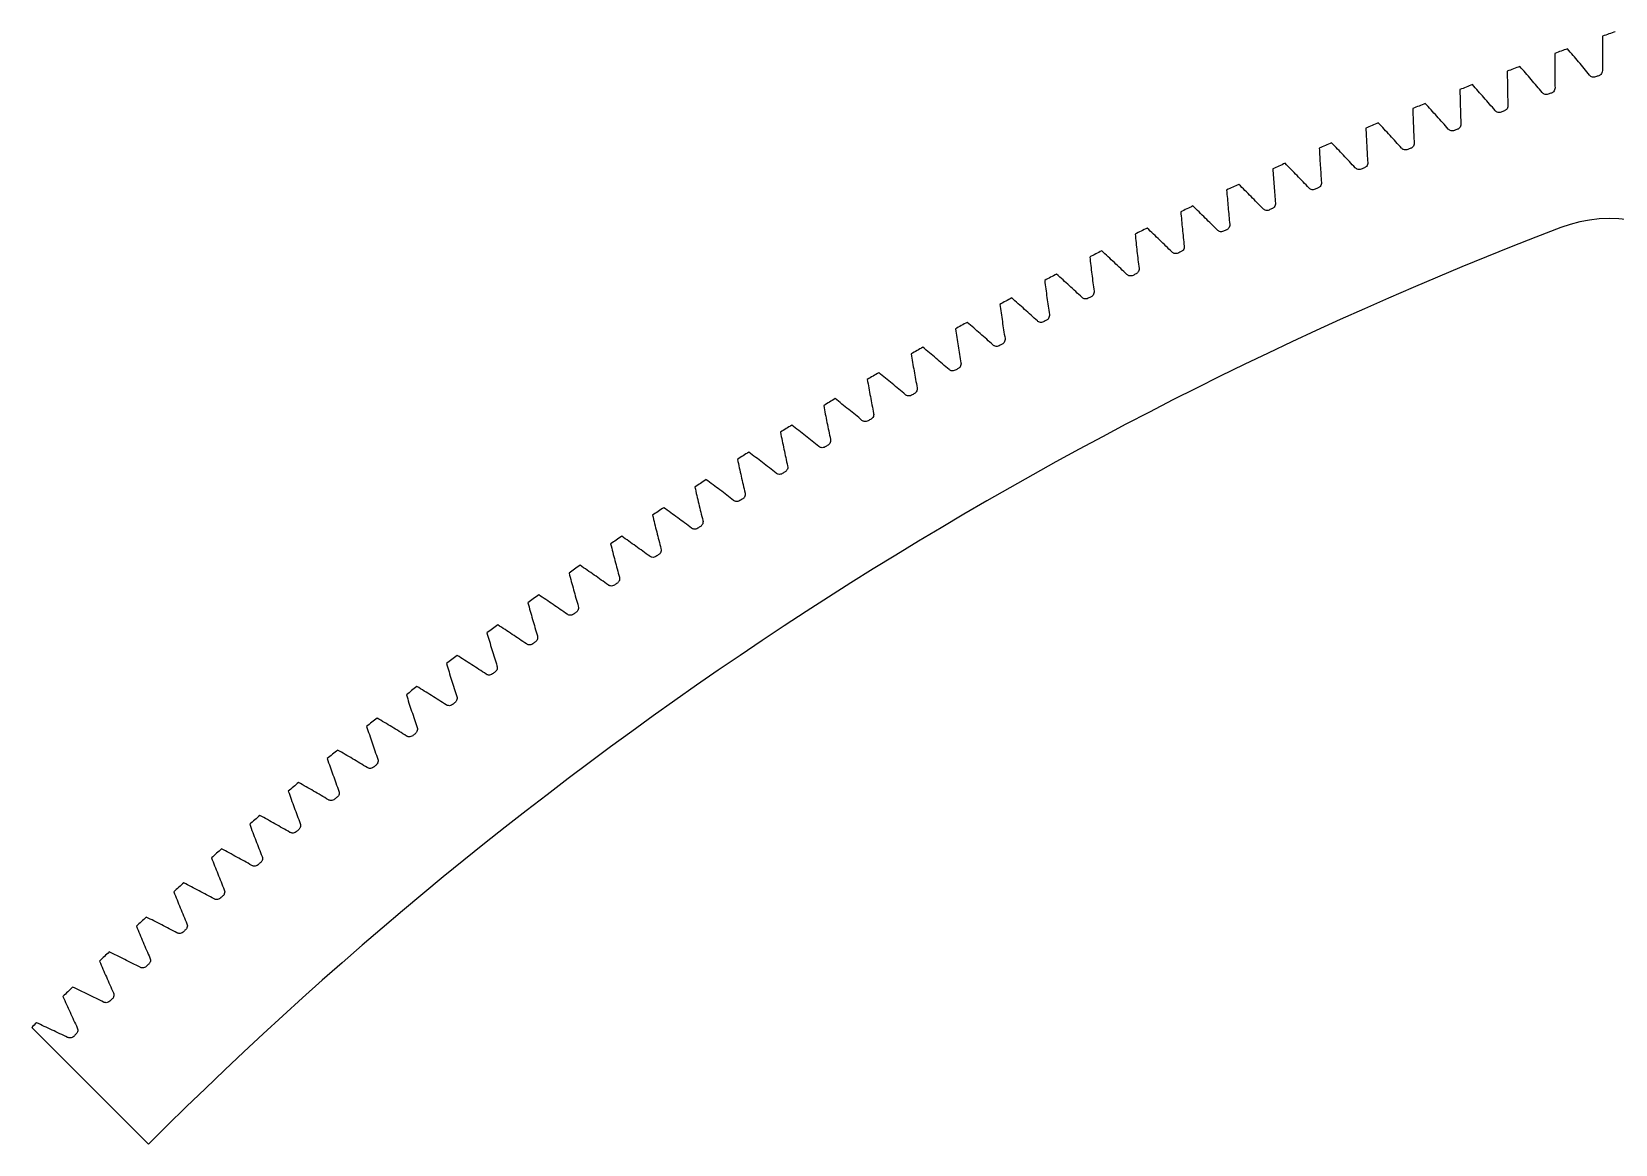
# Model space of a CAD drawing. Header units: inches. Extents: x -10.9 to 10.9, y -1.2 to 15.4.
# Drawn here: x -10.9 to -5.09, y 10.47 to 14.55 of the extents above; entities that cross this region are included whole.
import ezdxf

# ---------------------------------------------------------------- set-up
doc = ezdxf.new("R2010")
doc.units = ezdxf.units.IN
doc.layers.get('0').update_dxf_attribs({"linetype": 'CONTINUOUS'})

msp = doc.modelspace()

# ---------------------------------------------------------------- linework, layer by layer
msp.add_line((-10.8989, 10.8989), (-10.4709, 10.4709))
for centre, radius, start, end in [((0, 0), 15.4134, 109.29289, 109.47634), ((0, 0), 15.4134, 109.9852, 110.16864), ((0, 0), 15.4134, 110.67751, 110.86095), ((0, 0), 15.4134, 111.36982, 111.55326), ((0, 0), 15.2815, 109.70714, 109.7544), ((0, 0), 15.4134, 112.06213, 112.24557), ((0, 0), 15.2815, 110.39944, 110.44671), ((0, 0), 15.2815, 111.09175, 111.13902), ((0, 0), 15.4134, 112.75443, 112.93787), ((0, 0), 15.2815, 111.78406, 111.83133), ((0, 0), 15.4134, 113.44674, 113.63018), ((0, 0), 15.2815, 112.47637, 112.52363), ((0, 0), 15.4134, 114.13905, 114.32249), ((0, 0), 15.2815, 113.16867, 113.21594), ((0, 0), 15.4134, 114.83136, 115.0148), ((0, 0), 15.2815, 113.86098, 113.90825), ((0, 0), 15.4134, 115.52366, 115.70711), ((0, 0), 15.2815, 114.55329, 114.60056), ((0, 0), 14.8081, 110.9416, 135), ((0, 0), 15.4134, 116.21597, 116.39941), ((0, 0), 15.2815, 115.2456, 115.29286), ((-5.1139, 13.363), 0.5, 45, 110.9416), ((0, 0), 15.4134, 116.90828, 117.09172), ((0, 0), 15.2815, 115.9379, 115.98517), ((0, 0), 15.4134, 117.60059, 117.78403), ((0, 0), 15.2815, 116.63021, 116.67748), ((0, 0), 15.4134, 118.29289, 118.47634), ((0, 0), 15.2815, 117.32252, 117.36979), ((0, 0), 15.4134, 118.9852, 119.16864), ((0, 0), 15.2815, 118.01483, 118.0621), ((0, 0), 15.4134, 119.67751, 119.86095), ((0, 0), 15.2815, 118.70714, 118.7544), ((0, 0), 15.4134, 120.36982, 120.55326), ((0, 0), 15.2815, 119.39944, 119.44671), ((0, 0), 15.4134, 121.06213, 121.24557), ((0, 0), 15.2815, 120.09175, 120.13902), ((0, 0), 15.2815, 120.78406, 120.83133), ((0, 0), 15.4134, 121.75443, 121.93787), ((0, 0), 15.4134, 122.44674, 122.63018), ((0, 0), 15.2815, 121.47637, 121.52363), ((0, 0), 15.4134, 123.13905, 123.32249), ((0, 0), 15.2815, 122.16867, 122.21594), ((0, 0), 15.2815, 122.86098, 122.90825), ((0, 0), 15.4134, 123.83136, 124.0148), ((0, 0), 15.2815, 123.55329, 123.60056), ((0, 0), 15.4134, 124.52366, 124.70711), ((0, 0), 15.2815, 124.2456, 124.29286), ((0, 0), 15.4134, 125.21597, 125.39941), ((0, 0), 15.4134, 125.90828, 126.09172), ((0, 0), 15.2815, 124.9379, 124.98517), ((0, 0), 15.4134, 126.60059, 126.78403), ((0, 0), 15.2815, 125.63021, 125.67748), ((0, 0), 15.2815, 126.32252, 126.36979), ((0, 0), 15.4134, 127.29289, 127.47634), ((0, 0), 15.2815, 127.01483, 127.0621), ((0, 0), 15.4134, 127.9852, 128.16864), ((0, 0), 15.2815, 127.70714, 127.7544), ((0, 0), 15.4134, 128.67751, 128.86095), ((0, 0), 15.2815, 128.39944, 128.44671), ((0, 0), 15.4134, 129.36982, 129.55326), ((0, 0), 15.2815, 129.09175, 129.13902), ((0, 0), 15.4134, 130.06213, 130.24557), ((0, 0), 15.2815, 129.78406, 129.83133), ((0, 0), 15.4134, 130.75443, 130.93787), ((0, 0), 15.2815, 130.47637, 130.52363), ((0, 0), 15.4134, 131.44674, 131.63018), ((0, 0), 15.2815, 131.16867, 131.21594), ((0, 0), 15.4134, 132.13905, 132.32249), ((0, 0), 15.2815, 131.86098, 131.90825), ((0, 0), 15.4134, 132.83136, 133.0148), ((0, 0), 15.2815, 132.55329, 132.60056), ((0, 0), 15.4134, 133.52366, 133.70711), ((0, 0), 15.2815, 133.2456, 133.29286), ((0, 0), 15.4134, 134.21597, 134.39941), ((0, 0), 15.2815, 133.9379, 133.98517), ((0, 0), 15.4134, 134.90828, 135), ((0, 0), 15.2815, 134.63021, 134.67748)]:
    msp.add_arc(centre, radius, start, end)
for points, knots in [([(-5.1391, 14.5314), (-5.1395, 14.5103), (-5.1398, 14.4892), (-5.1401, 14.4471), (-5.1402, 14.4261), (-5.1401, 14.405)], [0, 0, 0, 0, 0.1606322, 0.1606322, 0.320919, 0.320919, 0.320919, 0.320919]), ([(-5.3143, 14.4683), (-5.3145, 14.4472), (-5.3145, 14.4261), (-5.3143, 14.384), (-5.3141, 14.3629), (-5.3137, 14.3419)], [0, 0, 0, 0, 0.1606322, 0.1606322, 0.320919, 0.320919, 0.320919, 0.320919]), ([(-5.1869, 14.3882), (-5.2002, 14.4045), (-5.2136, 14.4208), (-5.2406, 14.4531), (-5.2542, 14.4692), (-5.2679, 14.4852)], [0, 0, 0, 0, 0.1603239, 0.1603239, 0.3209932, 0.3209932, 0.3209932, 0.3209932]), ([(-5.4887, 14.403), (-5.4886, 14.3819), (-5.4884, 14.3608), (-5.4877, 14.3187), (-5.4872, 14.2977), (-5.4866, 14.2766)], [0, 0, 0, 0, 0.1606322, 0.1606322, 0.320919, 0.320919, 0.320919, 0.320919]), ([(-5.3603, 14.3245), (-5.3738, 14.3407), (-5.3874, 14.3567), (-5.4148, 14.3887), (-5.4287, 14.4047), (-5.4426, 14.4205)], [0, 0, 0, 0, 0.1603239, 0.1603239, 0.3209932, 0.3209932, 0.3209932, 0.3209932]), ([(-5.1401, 14.405), (-5.14, 14.4025), (-5.1405, 14.3999), (-5.1424, 14.3952), (-5.1439, 14.393), (-5.1467, 14.3901), (-5.1478, 14.3892), (-5.1503, 14.3876), (-5.1517, 14.3869), (-5.1531, 14.3864)], [0, 0, 0, 0, 0.01947037, 0.01947037, 0.03894188, 0.03894188, 0.05032908, 0.05032908, 0.06171626, 0.06171626, 0.06171626, 0.06171626]), ([(-5.533, 14.2587), (-5.5467, 14.2747), (-5.5605, 14.2906), (-5.5883, 14.3222), (-5.6023, 14.338), (-5.6164, 14.3537)], [0, 0, 0, 0, 0.1603239, 0.1603239, 0.3209932, 0.3209932, 0.3209932, 0.3209932]), ([(-5.3137, 14.3419), (-5.3137, 14.3393), (-5.3141, 14.3368), (-5.316, 14.332), (-5.3174, 14.3298), (-5.3202, 14.3269), (-5.3213, 14.3259), (-5.3238, 14.3243), (-5.3252, 14.3236), (-5.3266, 14.3231)], [0, 0, 0, 0, 0.01947037, 0.01947037, 0.03894188, 0.03894188, 0.05032908, 0.05032908, 0.06171626, 0.06171626, 0.06171626, 0.06171626]), ([(-5.165, 14.3822), (-5.1674, 14.3813), (-5.1699, 14.3809), (-5.175, 14.3811), (-5.1775, 14.3817), (-5.1812, 14.3834), (-5.1825, 14.3842), (-5.1849, 14.386), (-5.1859, 14.3871), (-5.1869, 14.3882)], [0, 0, 0, 0, 0.01947037, 0.01947037, 0.03894188, 0.03894188, 0.05032908, 0.05032908, 0.06171626, 0.06171626, 0.06171626, 0.06171626]), ([(-5.7049, 14.1908), (-5.7188, 14.2066), (-5.7328, 14.2224), (-5.761, 14.2537), (-5.7752, 14.2693), (-5.7894, 14.2848)], [0, 0, 0, 0, 0.1603239, 0.1603239, 0.3209932, 0.3209932, 0.3209932, 0.3209932]), ([(-5.6624, 14.3356), (-5.662, 14.3146), (-5.6615, 14.2935), (-5.6603, 14.2514), (-5.6596, 14.2303), (-5.6587, 14.2093)], [0, 0, 0, 0, 0.1606322, 0.1606322, 0.320919, 0.320919, 0.320919, 0.320919]), ([(-5.3384, 14.3187), (-5.3408, 14.3178), (-5.3433, 14.3174), (-5.3484, 14.3175), (-5.3509, 14.3181), (-5.3546, 14.3198), (-5.3559, 14.3205), (-5.3583, 14.3223), (-5.3594, 14.3234), (-5.3603, 14.3245)], [0, 0, 0, 0, 0.01947037, 0.01947037, 0.03894188, 0.03894188, 0.05032908, 0.05032908, 0.06171626, 0.06171626, 0.06171626, 0.06171626]), ([(-5.8352, 14.2662), (-5.8345, 14.2451), (-5.8338, 14.224), (-5.8321, 14.1819), (-5.8311, 14.1609), (-5.83, 14.1399)], [0, 0, 0, 0, 0.1606322, 0.1606322, 0.320919, 0.320919, 0.320919, 0.320919]), ([(-5.511, 14.2531), (-5.5134, 14.2522), (-5.5159, 14.2518), (-5.521, 14.2519), (-5.5235, 14.2524), (-5.5273, 14.254), (-5.5286, 14.2548), (-5.531, 14.2565), (-5.5321, 14.2576), (-5.533, 14.2587)], [0, 0, 0, 0, 0.01947037, 0.01947037, 0.03894188, 0.03894188, 0.05032908, 0.05032908, 0.06171626, 0.06171626, 0.06171626, 0.06171626]), ([(-5.4866, 14.2766), (-5.4866, 14.2741), (-5.487, 14.2715), (-5.4888, 14.2667), (-5.4901, 14.2645), (-5.4929, 14.2616), (-5.494, 14.2606), (-5.4965, 14.2589), (-5.4978, 14.2582), (-5.4992, 14.2577)], [0, 0, 0, 0, 0.01947037, 0.01947037, 0.03894188, 0.03894188, 0.05032908, 0.05032908, 0.06171626, 0.06171626, 0.06171626, 0.06171626]), ([(-6.0071, 14.1946), (-6.0062, 14.1736), (-6.0053, 14.1525), (-6.003, 14.1104), (-6.0018, 14.0894), (-6.0004, 14.0684)], [0, 0, 0, 0, 0.1606322, 0.1606322, 0.320919, 0.320919, 0.320919, 0.320919]), ([(-5.876, 14.1208), (-5.89, 14.1365), (-5.9042, 14.1521), (-5.9328, 14.183), (-5.9472, 14.1984), (-5.9616, 14.2138)], [0, 0, 0, 0, 0.1603239, 0.1603239, 0.3209932, 0.3209932, 0.3209932, 0.3209932]), ([(-5.6828, 14.1855), (-5.6852, 14.1846), (-5.6877, 14.1841), (-5.6928, 14.1841), (-5.6953, 14.1846), (-5.6991, 14.1862), (-5.7004, 14.1869), (-5.7028, 14.1887), (-5.7039, 14.1897), (-5.7049, 14.1908)], [0, 0, 0, 0, 0.01947037, 0.01947037, 0.03894188, 0.03894188, 0.05032908, 0.05032908, 0.06171626, 0.06171626, 0.06171626, 0.06171626]), ([(-5.6587, 14.2093), (-5.6586, 14.2067), (-5.659, 14.2042), (-5.6608, 14.1994), (-5.6621, 14.1972), (-5.6648, 14.1942), (-5.6659, 14.1932), (-5.6684, 14.1915), (-5.6697, 14.1908), (-5.6711, 14.1902)], [0, 0, 0, 0, 0.01947037, 0.01947037, 0.03894188, 0.03894188, 0.05032908, 0.05032908, 0.06171626, 0.06171626, 0.06171626, 0.06171626]), ([(-6.1782, 14.121), (-6.1771, 14.0999), (-6.1758, 14.0789), (-6.1731, 14.0369), (-6.1716, 14.0158), (-6.17, 13.9949)], [0, 0, 0, 0, 0.1606322, 0.1606322, 0.320919, 0.320919, 0.320919, 0.320919]), ([(-6.0462, 14.0488), (-6.0604, 14.0643), (-6.0748, 14.0797), (-6.1037, 14.1103), (-6.1183, 14.1256), (-6.1329, 14.1407)], [0, 0, 0, 0, 0.1603239, 0.1603239, 0.3209932, 0.3209932, 0.3209932, 0.3209932]), ([(-5.8538, 14.1158), (-5.8561, 14.1148), (-5.8587, 14.1143), (-5.8638, 14.1143), (-5.8663, 14.1148), (-5.8701, 14.1163), (-5.8714, 14.117), (-5.8738, 14.1187), (-5.875, 14.1197), (-5.876, 14.1208)], [0, 0, 0, 0, 0.01947037, 0.01947037, 0.03894188, 0.03894188, 0.05032908, 0.05032908, 0.06171626, 0.06171626, 0.06171626, 0.06171626]), ([(-5.83, 14.1399), (-5.8299, 14.1373), (-5.8302, 14.1348), (-5.8319, 14.1299), (-5.8332, 14.1277), (-5.8359, 14.1247), (-5.837, 14.1237), (-5.8394, 14.1219), (-5.8408, 14.1212), (-5.8421, 14.1206)], [0, 0, 0, 0, 0.01947037, 0.01947037, 0.03894188, 0.03894188, 0.05032908, 0.05032908, 0.06171626, 0.06171626, 0.06171626, 0.06171626]), ([(-6.2155, 13.9747), (-6.2299, 13.99), (-6.2445, 14.0053), (-6.2737, 14.0355), (-6.2885, 14.0506), (-6.3033, 14.0656)], [0, 0, 0, 0, 0.1603239, 0.1603239, 0.3209932, 0.3209932, 0.3209932, 0.3209932]), ([(-6.0004, 14.0684), (-6.0003, 14.0658), (-6.0006, 14.0633), (-6.0022, 14.0584), (-6.0035, 14.0562), (-6.0061, 14.0531), (-6.0072, 14.0521), (-6.0097, 14.0504), (-6.011, 14.0496), (-6.0123, 14.049)], [0, 0, 0, 0, 0.01947037, 0.01947037, 0.03894188, 0.03894188, 0.05032908, 0.05032908, 0.06171626, 0.06171626, 0.06171626, 0.06171626]), ([(-6.3483, 14.0453), (-6.347, 14.0243), (-6.3455, 14.0032), (-6.3422, 13.9612), (-6.3405, 13.9403), (-6.3386, 13.9193)], [0, 0, 0, 0, 0.1606322, 0.1606322, 0.320919, 0.320919, 0.320919, 0.320919]), ([(-6.17, 13.9949), (-6.1698, 13.9923), (-6.1701, 13.9898), (-6.1716, 13.9849), (-6.1729, 13.9826), (-6.1755, 13.9795), (-6.1766, 13.9785), (-6.179, 13.9767), (-6.1803, 13.976), (-6.1816, 13.9754)], [0, 0, 0, 0, 0.01947037, 0.01947037, 0.03894188, 0.03894188, 0.05032908, 0.05032908, 0.06171626, 0.06171626, 0.06171626, 0.06171626]), ([(-6.0239, 14.0441), (-6.0263, 14.0431), (-6.0288, 14.0425), (-6.0339, 14.0424), (-6.0364, 14.0429), (-6.0402, 14.0443), (-6.0415, 14.045), (-6.044, 14.0467), (-6.0451, 14.0477), (-6.0462, 14.0488)], [0, 0, 0, 0, 0.01947037, 0.01947037, 0.03894188, 0.03894188, 0.05032908, 0.05032908, 0.06171626, 0.06171626, 0.06171626, 0.06171626]), ([(-6.5176, 13.9676), (-6.516, 13.9466), (-6.5142, 13.9255), (-6.5105, 13.8836), (-6.5085, 13.8626), (-6.5063, 13.8417)], [0, 0, 0, 0, 0.1606322, 0.1606322, 0.320919, 0.320919, 0.320919, 0.320919]), ([(-6.3839, 13.8986), (-6.3985, 13.9137), (-6.4132, 13.9288), (-6.4429, 13.9587), (-6.4578, 13.9736), (-6.4728, 13.9884)], [0, 0, 0, 0, 0.1603239, 0.1603239, 0.3209932, 0.3209932, 0.3209932, 0.3209932]), ([(-6.1932, 13.9702), (-6.1955, 13.9692), (-6.198, 13.9686), (-6.2031, 13.9685), (-6.2057, 13.9689), (-6.2095, 13.9703), (-6.2108, 13.971), (-6.2133, 13.9727), (-6.2144, 13.9736), (-6.2155, 13.9747)], [0, 0, 0, 0, 0.01947037, 0.01947037, 0.03894188, 0.03894188, 0.05032908, 0.05032908, 0.06171626, 0.06171626, 0.06171626, 0.06171626]), ([(-6.6859, 13.8878), (-6.684, 13.8668), (-6.682, 13.8458), (-6.6777, 13.8039), (-6.6755, 13.783), (-6.6731, 13.7621)], [0, 0, 0, 0, 0.1606322, 0.1606322, 0.320919, 0.320919, 0.320919, 0.320919]), ([(-6.5513, 13.8205), (-6.5661, 13.8354), (-6.5811, 13.8503), (-6.6111, 13.8798), (-6.6262, 13.8945), (-6.6414, 13.9092)], [0, 0, 0, 0, 0.1603239, 0.1603239, 0.3209932, 0.3209932, 0.3209932, 0.3209932]), ([(-6.3615, 13.8944), (-6.3638, 13.8933), (-6.3663, 13.8927), (-6.3715, 13.8925), (-6.374, 13.8929), (-6.3778, 13.8943), (-6.3792, 13.895), (-6.3817, 13.8966), (-6.3828, 13.8975), (-6.3839, 13.8986)], [0, 0, 0, 0, 0.01947037, 0.01947037, 0.03894188, 0.03894188, 0.05032908, 0.05032908, 0.06171626, 0.06171626, 0.06171626, 0.06171626]), ([(-6.3386, 13.9193), (-6.3384, 13.9168), (-6.3387, 13.9142), (-6.3402, 13.9093), (-6.3414, 13.907), (-6.344, 13.9039), (-6.345, 13.9029), (-6.3474, 13.901), (-6.3487, 13.9003), (-6.3501, 13.8996)], [0, 0, 0, 0, 0.01947037, 0.01947037, 0.03894188, 0.03894188, 0.05032908, 0.05032908, 0.06171626, 0.06171626, 0.06171626, 0.06171626]), ([(-6.7178, 13.7403), (-6.7328, 13.7551), (-6.7479, 13.7697), (-6.7783, 13.7989), (-6.7936, 13.8135), (-6.809, 13.8279)], [0, 0, 0, 0, 0.1603239, 0.1603239, 0.3209932, 0.3209932, 0.3209932, 0.3209932]), ([(-6.5289, 13.8165), (-6.5312, 13.8154), (-6.5337, 13.8148), (-6.5388, 13.8145), (-6.5414, 13.8149), (-6.5452, 13.8162), (-6.5466, 13.8169), (-6.5491, 13.8185), (-6.5503, 13.8194), (-6.5513, 13.8205)], [0, 0, 0, 0, 0.01947037, 0.01947037, 0.03894188, 0.03894188, 0.05032908, 0.05032908, 0.06171626, 0.06171626, 0.06171626, 0.06171626]), ([(-6.5063, 13.8417), (-6.5061, 13.8392), (-6.5063, 13.8366), (-6.5078, 13.8317), (-6.509, 13.8294), (-6.5115, 13.8262), (-6.5126, 13.8252), (-6.5149, 13.8233), (-6.5162, 13.8225), (-6.5175, 13.8219)], [0, 0, 0, 0, 0.01947037, 0.01947037, 0.03894188, 0.03894188, 0.05032908, 0.05032908, 0.06171626, 0.06171626, 0.06171626, 0.06171626]), ([(-6.8532, 13.806), (-6.8511, 13.785), (-6.8488, 13.7641), (-6.844, 13.7222), (-6.8415, 13.7013), (-6.8389, 13.6804)], [0, 0, 0, 0, 0.1606322, 0.1606322, 0.320919, 0.320919, 0.320919, 0.320919]), ([(-6.6731, 13.7621), (-6.6728, 13.7595), (-6.673, 13.757), (-6.6744, 13.752), (-6.6756, 13.7497), (-6.6781, 13.7465), (-6.6791, 13.7455), (-6.6815, 13.7436), (-6.6827, 13.7428), (-6.6841, 13.7421)], [0, 0, 0, 0, 0.01947037, 0.01947037, 0.03894188, 0.03894188, 0.05032908, 0.05032908, 0.06171626, 0.06171626, 0.06171626, 0.06171626]), ([(-7.0195, 13.7222), (-7.0171, 13.7013), (-7.0146, 13.6803), (-7.0093, 13.6385), (-7.0066, 13.6176), (-7.0037, 13.5968)], [0, 0, 0, 0, 0.1606322, 0.1606322, 0.320919, 0.320919, 0.320919, 0.320919]), ([(-6.8834, 13.6581), (-6.8985, 13.6727), (-6.9138, 13.6872), (-6.9445, 13.716), (-6.96, 13.7304), (-6.9755, 13.7446)], [0, 0, 0, 0, 0.1603239, 0.1603239, 0.3209932, 0.3209932, 0.3209932, 0.3209932]), ([(-6.6954, 13.7366), (-6.6977, 13.7355), (-6.7002, 13.7348), (-6.7053, 13.7345), (-6.7078, 13.7348), (-6.7117, 13.7361), (-6.713, 13.7368), (-6.7156, 13.7383), (-6.7168, 13.7392), (-6.7178, 13.7403)], [0, 0, 0, 0, 0.01947037, 0.01947037, 0.03894188, 0.03894188, 0.05032908, 0.05032908, 0.06171626, 0.06171626, 0.06171626, 0.06171626]), ([(-7.0479, 13.574), (-7.0632, 13.5884), (-7.0787, 13.6027), (-7.1097, 13.6311), (-7.1254, 13.6453), (-7.1411, 13.6593)], [0, 0, 0, 0, 0.1603239, 0.1603239, 0.3209932, 0.3209932, 0.3209932, 0.3209932]), ([(-6.8609, 13.6547), (-6.8632, 13.6536), (-6.8657, 13.6529), (-6.8707, 13.6525), (-6.8733, 13.6528), (-6.8772, 13.654), (-6.8785, 13.6546), (-6.8811, 13.6562), (-6.8823, 13.6571), (-6.8834, 13.6581)], [0, 0, 0, 0, 0.01947037, 0.01947037, 0.03894188, 0.03894188, 0.05032908, 0.05032908, 0.06171626, 0.06171626, 0.06171626, 0.06171626]), ([(-6.8389, 13.6804), (-6.8386, 13.6779), (-6.8388, 13.6753), (-6.8401, 13.6704), (-6.8412, 13.6681), (-6.8437, 13.6649), (-6.8447, 13.6638), (-6.847, 13.6619), (-6.8483, 13.661), (-6.8496, 13.6604)], [0, 0, 0, 0, 0.01947037, 0.01947037, 0.03894188, 0.03894188, 0.05032908, 0.05032908, 0.06171626, 0.06171626, 0.06171626, 0.06171626]), ([(-7.1848, 13.6364), (-7.1822, 13.6155), (-7.1794, 13.5946), (-7.1736, 13.5528), (-7.1706, 13.532), (-7.1675, 13.5112)], [0, 0, 0, 0, 0.1606322, 0.1606322, 0.320919, 0.320919, 0.320919, 0.320919]), ([(-7.0037, 13.5968), (-7.0034, 13.5943), (-7.0035, 13.5917), (-7.0048, 13.5867), (-7.0059, 13.5844), (-7.0083, 13.5812), (-7.0093, 13.5801), (-7.0116, 13.5781), (-7.0128, 13.5773), (-7.0142, 13.5766)], [0, 0, 0, 0, 0.01947037, 0.01947037, 0.03894188, 0.03894188, 0.05032908, 0.05032908, 0.06171626, 0.06171626, 0.06171626, 0.06171626]), ([(-7.349, 13.5486), (-7.3461, 13.5277), (-7.3431, 13.5068), (-7.3369, 13.4652), (-7.3336, 13.4444), (-7.3302, 13.4236)], [0, 0, 0, 0, 0.1606322, 0.1606322, 0.320919, 0.320919, 0.320919, 0.320919]), ([(-7.2114, 13.4878), (-7.2269, 13.502), (-7.2425, 13.5161), (-7.2739, 13.5442), (-7.2897, 13.5582), (-7.3056, 13.572)], [0, 0, 0, 0, 0.1603239, 0.1603239, 0.3209932, 0.3209932, 0.3209932, 0.3209932]), ([(-7.0254, 13.5708), (-7.0276, 13.5697), (-7.0301, 13.5689), (-7.0352, 13.5685), (-7.0378, 13.5687), (-7.0416, 13.5699), (-7.043, 13.5705), (-7.0456, 13.572), (-7.0468, 13.5729), (-7.0479, 13.574)], [0, 0, 0, 0, 0.01947037, 0.01947037, 0.03894188, 0.03894188, 0.05032908, 0.05032908, 0.06171626, 0.06171626, 0.06171626, 0.06171626]), ([(-7.3738, 13.3997), (-7.3895, 13.4137), (-7.4053, 13.4276), (-7.437, 13.4553), (-7.453, 13.4691), (-7.4691, 13.4828)], [0, 0, 0, 0, 0.1603239, 0.1603239, 0.3209932, 0.3209932, 0.3209932, 0.3209932]), ([(-7.1888, 13.4849), (-7.1911, 13.4837), (-7.1936, 13.483), (-7.1986, 13.4825), (-7.2012, 13.4827), (-7.2051, 13.4839), (-7.2065, 13.4844), (-7.2091, 13.4859), (-7.2103, 13.4868), (-7.2114, 13.4878)], [0, 0, 0, 0, 0.01947037, 0.01947037, 0.03894188, 0.03894188, 0.05032908, 0.05032908, 0.06171626, 0.06171626, 0.06171626, 0.06171626]), ([(-7.1675, 13.5112), (-7.1671, 13.5087), (-7.1672, 13.5061), (-7.1684, 13.5011), (-7.1695, 13.4988), (-7.1719, 13.4955), (-7.1729, 13.4944), (-7.1752, 13.4924), (-7.1764, 13.4916), (-7.1777, 13.4909)], [0, 0, 0, 0, 0.01947037, 0.01947037, 0.03894188, 0.03894188, 0.05032908, 0.05032908, 0.06171626, 0.06171626, 0.06171626, 0.06171626]), ([(-7.5122, 13.4588), (-7.5091, 13.438), (-7.5058, 13.4171), (-7.499, 13.3755), (-7.4955, 13.3548), (-7.4919, 13.334)], [0, 0, 0, 0, 0.1606322, 0.1606322, 0.320919, 0.320919, 0.320919, 0.320919]), ([(-7.3302, 13.4236), (-7.3298, 13.4211), (-7.3299, 13.4185), (-7.331, 13.4135), (-7.3321, 13.4112), (-7.3344, 13.4079), (-7.3354, 13.4067), (-7.3377, 13.4047), (-7.3389, 13.4039), (-7.3402, 13.4032)], [0, 0, 0, 0, 0.01947037, 0.01947037, 0.03894188, 0.03894188, 0.05032908, 0.05032908, 0.06171626, 0.06171626, 0.06171626, 0.06171626]), ([(-7.6743, 13.367), (-7.6709, 13.3462), (-7.6674, 13.3254), (-7.6601, 13.284), (-7.6563, 13.2632), (-7.6524, 13.2426)], [0, 0, 0, 0, 0.1606322, 0.1606322, 0.320919, 0.320919, 0.320919, 0.320919]), ([(-7.5352, 13.3096), (-7.5511, 13.3234), (-7.567, 13.3372), (-7.5991, 13.3645), (-7.6152, 13.3781), (-7.6314, 13.3915)], [0, 0, 0, 0, 0.1603239, 0.1603239, 0.3209932, 0.3209932, 0.3209932, 0.3209932]), ([(-7.3512, 13.3971), (-7.3535, 13.3959), (-7.3559, 13.3951), (-7.361, 13.3945), (-7.3636, 13.3947), (-7.3675, 13.3958), (-7.3689, 13.3964), (-7.3715, 13.3978), (-7.3727, 13.3987), (-7.3738, 13.3997)], [0, 0, 0, 0, 0.01947037, 0.01947037, 0.03894188, 0.03894188, 0.05032908, 0.05032908, 0.06171626, 0.06171626, 0.06171626, 0.06171626]), ([(-7.6955, 13.2176), (-7.7115, 13.2312), (-7.7276, 13.2448), (-7.76, 13.2717), (-7.7763, 13.2851), (-7.7927, 13.2984)], [0, 0, 0, 0, 0.1603239, 0.1603239, 0.3209932, 0.3209932, 0.3209932, 0.3209932]), ([(-7.5126, 13.3073), (-7.5148, 13.306), (-7.5173, 13.3052), (-7.5223, 13.3046), (-7.5249, 13.3048), (-7.5288, 13.3058), (-7.5302, 13.3064), (-7.5328, 13.3078), (-7.5341, 13.3086), (-7.5352, 13.3096)], [0, 0, 0, 0, 0.01947037, 0.01947037, 0.03894188, 0.03894188, 0.05032908, 0.05032908, 0.06171626, 0.06171626, 0.06171626, 0.06171626]), ([(-7.4919, 13.334), (-7.4914, 13.3315), (-7.4915, 13.329), (-7.4926, 13.324), (-7.4936, 13.3216), (-7.4959, 13.3183), (-7.4969, 13.3171), (-7.4991, 13.3151), (-7.5003, 13.3142), (-7.5016, 13.3135)], [0, 0, 0, 0, 0.01947037, 0.01947037, 0.03894188, 0.03894188, 0.05032908, 0.05032908, 0.06171626, 0.06171626, 0.06171626, 0.06171626]), ([(-7.8352, 13.2733), (-7.8316, 13.2526), (-7.8278, 13.2318), (-7.82, 13.1904), (-7.816, 13.1698), (-7.8119, 13.1491)], [0, 0, 0, 0, 0.1606322, 0.1606322, 0.320919, 0.320919, 0.320919, 0.320919]), ([(-7.6524, 13.2426), (-7.652, 13.24), (-7.652, 13.2375), (-7.653, 13.2325), (-7.654, 13.2301), (-7.6563, 13.2267), (-7.6572, 13.2256), (-7.6594, 13.2235), (-7.6606, 13.2226), (-7.6619, 13.2219)], [0, 0, 0, 0, 0.01947037, 0.01947037, 0.03894188, 0.03894188, 0.05032908, 0.05032908, 0.06171626, 0.06171626, 0.06171626, 0.06171626]), ([(-7.8546, 13.1236), (-7.8708, 13.1371), (-7.8871, 13.1505), (-7.9198, 13.177), (-7.9363, 13.1902), (-7.9528, 13.2032)], [0, 0, 0, 0, 0.1603239, 0.1603239, 0.3209932, 0.3209932, 0.3209932, 0.3209932]), ([(-7.6728, 13.2156), (-7.675, 13.2143), (-7.6775, 13.2134), (-7.6825, 13.2127), (-7.6851, 13.2129), (-7.689, 13.2139), (-7.6904, 13.2144), (-7.6931, 13.2158), (-7.6943, 13.2166), (-7.6955, 13.2176)], [0, 0, 0, 0, 0.01947037, 0.01947037, 0.03894188, 0.03894188, 0.05032908, 0.05032908, 0.06171626, 0.06171626, 0.06171626, 0.06171626]), ([(-7.995, 13.1777), (-7.9911, 13.157), (-7.9871, 13.1363), (-7.9788, 13.095), (-7.9746, 13.0744), (-7.9702, 13.0538)], [0, 0, 0, 0, 0.1606322, 0.1606322, 0.320919, 0.320919, 0.320919, 0.320919]), ([(-7.8319, 13.1219), (-7.8341, 13.1206), (-7.8366, 13.1197), (-7.8416, 13.1189), (-7.8442, 13.1191), (-7.8481, 13.12), (-7.8495, 13.1205), (-7.8522, 13.1219), (-7.8535, 13.1227), (-7.8546, 13.1236)], [0, 0, 0, 0, 0.01947037, 0.01947037, 0.03894188, 0.03894188, 0.05032908, 0.05032908, 0.06171626, 0.06171626, 0.06171626, 0.06171626]), ([(-7.8119, 13.1491), (-7.8114, 13.1466), (-7.8114, 13.144), (-7.8123, 13.139), (-7.8133, 13.1366), (-7.8155, 13.1332), (-7.8165, 13.1321), (-7.8186, 13.13), (-7.8198, 13.1291), (-7.8211, 13.1283)], [0, 0, 0, 0, 0.01947037, 0.01947037, 0.03894188, 0.03894188, 0.05032908, 0.05032908, 0.06171626, 0.06171626, 0.06171626, 0.06171626]), ([(-8.1537, 13.0801), (-8.1495, 13.0595), (-8.1453, 13.0388), (-8.1365, 12.9976), (-8.132, 12.977), (-8.1273, 12.9565)], [0, 0, 0, 0, 0.1606322, 0.1606322, 0.320919, 0.320919, 0.320919, 0.320919]), ([(-8.0126, 13.0278), (-8.0289, 13.041), (-8.0454, 13.0542), (-8.0784, 13.0803), (-8.0951, 13.0933), (-8.1118, 13.1062)], [0, 0, 0, 0, 0.1603239, 0.1603239, 0.3209932, 0.3209932, 0.3209932, 0.3209932]), ([(-8.1694, 12.93), (-8.1859, 12.9431), (-8.2025, 12.956), (-8.2359, 12.9817), (-8.2527, 12.9945), (-8.2695, 13.0072)], [0, 0, 0, 0, 0.1603239, 0.1603239, 0.3209932, 0.3209932, 0.3209932, 0.3209932]), ([(-7.9899, 13.0263), (-7.9921, 13.025), (-7.9945, 13.0241), (-7.9996, 13.0232), (-8.0021, 13.0233), (-8.0061, 13.0242), (-8.0075, 13.0247), (-8.0102, 13.026), (-8.0114, 13.0268), (-8.0126, 13.0278)], [0, 0, 0, 0, 0.01947037, 0.01947037, 0.03894188, 0.03894188, 0.05032908, 0.05032908, 0.06171626, 0.06171626, 0.06171626, 0.06171626]), ([(-7.9702, 13.0538), (-7.9697, 13.0513), (-7.9696, 13.0487), (-7.9705, 13.0437), (-7.9715, 13.0413), (-7.9736, 13.0378), (-7.9746, 13.0367), (-7.9767, 13.0346), (-7.9779, 13.0337), (-7.9792, 13.0329)], [0, 0, 0, 0, 0.01947037, 0.01947037, 0.03894188, 0.03894188, 0.05032908, 0.05032908, 0.06171626, 0.06171626, 0.06171626, 0.06171626]), ([(-8.3111, 12.9807), (-8.3067, 12.9601), (-8.3022, 12.9394), (-8.2929, 12.8984), (-8.2882, 12.8778), (-8.2833, 12.8574)], [0, 0, 0, 0, 0.1606322, 0.1606322, 0.320919, 0.320919, 0.320919, 0.320919]), ([(-8.1273, 12.9565), (-8.1268, 12.954), (-8.1267, 12.9514), (-8.1275, 12.9464), (-8.1285, 12.944), (-8.1306, 12.9406), (-8.1315, 12.9394), (-8.1336, 12.9373), (-8.1348, 12.9363), (-8.1361, 12.9355)], [0, 0, 0, 0, 0.01947037, 0.01947037, 0.03894188, 0.03894188, 0.05032908, 0.05032908, 0.06171626, 0.06171626, 0.06171626, 0.06171626]), ([(-8.3251, 12.8304), (-8.3417, 12.8432), (-8.3585, 12.856), (-8.3921, 12.8813), (-8.4091, 12.8939), (-8.4261, 12.9063)], [0, 0, 0, 0, 0.1603239, 0.1603239, 0.3209932, 0.3209932, 0.3209932, 0.3209932]), ([(-8.1467, 12.9288), (-8.1489, 12.9274), (-8.1513, 12.9265), (-8.1563, 12.9256), (-8.1589, 12.9257), (-8.1629, 12.9265), (-8.1643, 12.927), (-8.167, 12.9283), (-8.1683, 12.9291), (-8.1694, 12.93)], [0, 0, 0, 0, 0.01947037, 0.01947037, 0.03894188, 0.03894188, 0.05032908, 0.05032908, 0.06171626, 0.06171626, 0.06171626, 0.06171626]), ([(-8.4674, 12.8793), (-8.4627, 12.8587), (-8.4579, 12.8382), (-8.4482, 12.7972), (-8.4432, 12.7768), (-8.438, 12.7563)], [0, 0, 0, 0, 0.1606322, 0.1606322, 0.320919, 0.320919, 0.320919, 0.320919]), ([(-8.2833, 12.8574), (-8.2827, 12.8549), (-8.2826, 12.8523), (-8.2834, 12.8473), (-8.2843, 12.8448), (-8.2864, 12.8414), (-8.2873, 12.8402), (-8.2893, 12.838), (-8.2905, 12.8371), (-8.2918, 12.8363)], [0, 0, 0, 0, 0.01947037, 0.01947037, 0.03894188, 0.03894188, 0.05032908, 0.05032908, 0.06171626, 0.06171626, 0.06171626, 0.06171626]), ([(-8.6224, 12.776), (-8.6175, 12.7555), (-8.6124, 12.735), (-8.6022, 12.6942), (-8.5969, 12.6738), (-8.5916, 12.6535)], [0, 0, 0, 0, 0.1606322, 0.1606322, 0.320919, 0.320919, 0.320919, 0.320919]), ([(-8.4795, 12.7288), (-8.4963, 12.7415), (-8.5132, 12.754), (-8.5472, 12.7789), (-8.5643, 12.7913), (-8.5814, 12.8036)], [0, 0, 0, 0, 0.1603239, 0.1603239, 0.3209932, 0.3209932, 0.3209932, 0.3209932]), ([(-8.3023, 12.8294), (-8.3045, 12.828), (-8.3069, 12.8271), (-8.3119, 12.8261), (-8.3145, 12.8262), (-8.3185, 12.827), (-8.3199, 12.8274), (-8.3226, 12.8287), (-8.3239, 12.8295), (-8.3251, 12.8304)], [0, 0, 0, 0, 0.01947037, 0.01947037, 0.03894188, 0.03894188, 0.05032908, 0.05032908, 0.06171626, 0.06171626, 0.06171626, 0.06171626]), ([(-8.4568, 12.7282), (-8.4589, 12.7268), (-8.4613, 12.7258), (-8.4663, 12.7248), (-8.4689, 12.7248), (-8.4728, 12.7255), (-8.4743, 12.726), (-8.477, 12.7272), (-8.4783, 12.7279), (-8.4795, 12.7288)], [0, 0, 0, 0, 0.01947037, 0.01947037, 0.03894188, 0.03894188, 0.05032908, 0.05032908, 0.06171626, 0.06171626, 0.06171626, 0.06171626]), ([(-8.438, 12.7563), (-8.4374, 12.7539), (-8.4373, 12.7513), (-8.438, 12.7462), (-8.4389, 12.7438), (-8.4409, 12.7403), (-8.4418, 12.7391), (-8.4439, 12.7369), (-8.445, 12.736), (-8.4463, 12.7351)], [0, 0, 0, 0, 0.01947037, 0.01947037, 0.03894188, 0.03894188, 0.05032908, 0.05032908, 0.06171626, 0.06171626, 0.06171626, 0.06171626]), ([(-8.7761, 12.6709), (-8.771, 12.6505), (-8.7657, 12.6301), (-8.7549, 12.5893), (-8.7494, 12.569), (-8.7438, 12.5487)], [0, 0, 0, 0, 0.1606322, 0.1606322, 0.320919, 0.320919, 0.320919, 0.320919]), ([(-8.6327, 12.6255), (-8.6496, 12.6379), (-8.6667, 12.6502), (-8.7009, 12.6747), (-8.7182, 12.6869), (-8.7355, 12.699)], [0, 0, 0, 0, 0.1603239, 0.1603239, 0.3209932, 0.3209932, 0.3209932, 0.3209932]), ([(-8.6099, 12.6251), (-8.612, 12.6236), (-8.6144, 12.6226), (-8.6194, 12.6215), (-8.622, 12.6215), (-8.626, 12.6222), (-8.6274, 12.6226), (-8.6302, 12.6238), (-8.6315, 12.6246), (-8.6327, 12.6255)], [0, 0, 0, 0, 0.01947037, 0.01947037, 0.03894188, 0.03894188, 0.05032908, 0.05032908, 0.06171626, 0.06171626, 0.06171626, 0.06171626]), ([(-8.5916, 12.6535), (-8.5909, 12.651), (-8.5907, 12.6484), (-8.5914, 12.6434), (-8.5922, 12.6409), (-8.5942, 12.6374), (-8.5951, 12.6362), (-8.5971, 12.634), (-8.5983, 12.633), (-8.5995, 12.6322)], [0, 0, 0, 0, 0.01947037, 0.01947037, 0.03894188, 0.03894188, 0.05032908, 0.05032908, 0.06171626, 0.06171626, 0.06171626, 0.06171626]), ([(-8.9286, 12.564), (-8.9232, 12.5436), (-8.9177, 12.5232), (-8.9064, 12.4826), (-8.9007, 12.4624), (-8.8948, 12.4422)], [0, 0, 0, 0, 0.1606322, 0.1606322, 0.320919, 0.320919, 0.320919, 0.320919]), ([(-8.7846, 12.5202), (-8.8017, 12.5325), (-8.8189, 12.5446), (-8.8535, 12.5687), (-8.8708, 12.5806), (-8.8883, 12.5925)], [0, 0, 0, 0, 0.1603239, 0.1603239, 0.3209932, 0.3209932, 0.3209932, 0.3209932]), ([(-8.7438, 12.5487), (-8.7431, 12.5463), (-8.7429, 12.5437), (-8.7435, 12.5386), (-8.7443, 12.5362), (-8.7463, 12.5326), (-8.7472, 12.5314), (-8.7492, 12.5292), (-8.7503, 12.5282), (-8.7515, 12.5273)], [0, 0, 0, 0, 0.01947037, 0.01947037, 0.03894188, 0.03894188, 0.05032908, 0.05032908, 0.06171626, 0.06171626, 0.06171626, 0.06171626]), ([(-8.9352, 12.4132), (-8.9525, 12.4252), (-8.9698, 12.4371), (-9.0047, 12.4608), (-9.0222, 12.4725), (-9.0398, 12.4842)], [0, 0, 0, 0, 0.1603239, 0.1603239, 0.3209932, 0.3209932, 0.3209932, 0.3209932]), ([(-8.7618, 12.5201), (-8.7639, 12.5186), (-8.7663, 12.5176), (-8.7713, 12.5165), (-8.7739, 12.5164), (-8.7779, 12.5171), (-8.7793, 12.5175), (-8.7821, 12.5186), (-8.7834, 12.5194), (-8.7846, 12.5202)], [0, 0, 0, 0, 0.01947037, 0.01947037, 0.03894188, 0.03894188, 0.05032908, 0.05032908, 0.06171626, 0.06171626, 0.06171626, 0.06171626]), ([(-9.0797, 12.4552), (-9.0741, 12.4349), (-9.0683, 12.4146), (-9.0566, 12.3741), (-9.0506, 12.3539), (-9.0445, 12.3338)], [0, 0, 0, 0, 0.1606322, 0.1606322, 0.320919, 0.320919, 0.320919, 0.320919]), ([(-8.8948, 12.4422), (-8.8941, 12.4397), (-8.8939, 12.4371), (-8.8944, 12.4321), (-8.8952, 12.4296), (-8.8971, 12.426), (-8.8979, 12.4248), (-8.8999, 12.4226), (-8.901, 12.4215), (-8.9022, 12.4207)], [0, 0, 0, 0, 0.01947037, 0.01947037, 0.03894188, 0.03894188, 0.05032908, 0.05032908, 0.06171626, 0.06171626, 0.06171626, 0.06171626]), ([(-9.0846, 12.3043), (-9.102, 12.3161), (-9.1195, 12.3278), (-9.1546, 12.3511), (-9.1723, 12.3626), (-9.19, 12.374)], [0, 0, 0, 0, 0.1603239, 0.1603239, 0.3209932, 0.3209932, 0.3209932, 0.3209932]), ([(-8.9125, 12.4133), (-8.9146, 12.4118), (-8.9169, 12.4108), (-8.9219, 12.4096), (-8.9245, 12.4095), (-8.9285, 12.4101), (-8.9299, 12.4105), (-8.9327, 12.4116), (-8.934, 12.4123), (-8.9352, 12.4132)], [0, 0, 0, 0, 0.01947037, 0.01947037, 0.03894188, 0.03894188, 0.05032908, 0.05032908, 0.06171626, 0.06171626, 0.06171626, 0.06171626]), ([(-9.2295, 12.3446), (-9.2237, 12.3243), (-9.2177, 12.3041), (-9.2054, 12.2638), (-9.1992, 12.2437), (-9.1929, 12.2236)], [0, 0, 0, 0, 0.1606322, 0.1606322, 0.320919, 0.320919, 0.320919, 0.320919]), ([(-9.0445, 12.3338), (-9.0437, 12.3313), (-9.0435, 12.3288), (-9.044, 12.3237), (-9.0447, 12.3212), (-9.0466, 12.3176), (-9.0474, 12.3164), (-9.0494, 12.3141), (-9.0505, 12.3131), (-9.0517, 12.3122)], [0, 0, 0, 0, 0.01947037, 0.01947037, 0.03894188, 0.03894188, 0.05032908, 0.05032908, 0.06171626, 0.06171626, 0.06171626, 0.06171626]), ([(-9.2326, 12.1936), (-9.2501, 12.2052), (-9.2677, 12.2168), (-9.3031, 12.2396), (-9.321, 12.2509), (-9.3388, 12.2621)], [0, 0, 0, 0, 0.1603239, 0.1603239, 0.3209932, 0.3209932, 0.3209932, 0.3209932]), ([(-9.0618, 12.3047), (-9.0639, 12.3032), (-9.0662, 12.3021), (-9.0712, 12.3009), (-9.0737, 12.3007), (-9.0778, 12.3013), (-9.0792, 12.3017), (-9.082, 12.3028), (-9.0833, 12.3035), (-9.0846, 12.3043)], [0, 0, 0, 0, 0.01947037, 0.01947037, 0.03894188, 0.03894188, 0.05032908, 0.05032908, 0.06171626, 0.06171626, 0.06171626, 0.06171626]), ([(-9.378, 12.2321), (-9.3719, 12.212), (-9.3657, 12.1918), (-9.3529, 12.1517), (-9.3465, 12.1316), (-9.3399, 12.1116)], [0, 0, 0, 0, 0.1606322, 0.1606322, 0.320919, 0.320919, 0.320919, 0.320919]), ([(-9.2098, 12.1943), (-9.2119, 12.1928), (-9.2142, 12.1917), (-9.2191, 12.1904), (-9.2217, 12.1902), (-9.2257, 12.1907), (-9.2272, 12.1911), (-9.23, 12.1921), (-9.2313, 12.1928), (-9.2326, 12.1936)], [0, 0, 0, 0, 0.01947037, 0.01947037, 0.03894188, 0.03894188, 0.05032908, 0.05032908, 0.06171626, 0.06171626, 0.06171626, 0.06171626]), ([(-9.1929, 12.2236), (-9.1921, 12.2212), (-9.1918, 12.2186), (-9.1922, 12.2135), (-9.1929, 12.211), (-9.1947, 12.2074), (-9.1956, 12.2062), (-9.1975, 12.2039), (-9.1986, 12.2028), (-9.1998, 12.2019)], [0, 0, 0, 0, 0.01947037, 0.01947037, 0.03894188, 0.03894188, 0.05032908, 0.05032908, 0.06171626, 0.06171626, 0.06171626, 0.06171626]), ([(-9.3792, 12.0812), (-9.3969, 12.0926), (-9.4147, 12.1039), (-9.4504, 12.1263), (-9.4683, 12.1374), (-9.4863, 12.1484)], [0, 0, 0, 0, 0.1603239, 0.1603239, 0.3209932, 0.3209932, 0.3209932, 0.3209932]), ([(-9.5251, 12.1179), (-9.5188, 12.0978), (-9.5123, 12.0778), (-9.4991, 12.0378), (-9.4924, 12.0178), (-9.4855, 11.9979)], [0, 0, 0, 0, 0.1606322, 0.1606322, 0.320919, 0.320919, 0.320919, 0.320919]), ([(-9.3565, 12.0822), (-9.3585, 12.0806), (-9.3608, 12.0795), (-9.3658, 12.0781), (-9.3683, 12.0779), (-9.3723, 12.0784), (-9.3738, 12.0787), (-9.3766, 12.0797), (-9.378, 12.0804), (-9.3792, 12.0812)], [0, 0, 0, 0, 0.01947037, 0.01947037, 0.03894188, 0.03894188, 0.05032908, 0.05032908, 0.06171626, 0.06171626, 0.06171626, 0.06171626]), ([(-9.3399, 12.1116), (-9.3391, 12.1092), (-9.3388, 12.1066), (-9.3391, 12.1015), (-9.3398, 12.0991), (-9.3416, 12.0954), (-9.3424, 12.0942), (-9.3443, 12.0919), (-9.3454, 12.0908), (-9.3465, 12.0899)], [0, 0, 0, 0, 0.01947037, 0.01947037, 0.03894188, 0.03894188, 0.05032908, 0.05032908, 0.06171626, 0.06171626, 0.06171626, 0.06171626]), ([(-9.5245, 11.967), (-9.5423, 11.9782), (-9.5602, 11.9892), (-9.5962, 12.0112), (-9.6143, 12.0221), (-9.6324, 12.0329)], [0, 0, 0, 0, 0.1603239, 0.1603239, 0.3209932, 0.3209932, 0.3209932, 0.3209932]), ([(-9.6709, 12.002), (-9.6643, 11.9819), (-9.6575, 11.9619), (-9.6438, 11.9221), (-9.6369, 11.9022), (-9.6298, 11.8824)], [0, 0, 0, 0, 0.1606322, 0.1606322, 0.320919, 0.320919, 0.320919, 0.320919]), ([(-9.5018, 11.9682), (-9.5038, 11.9667), (-9.5061, 11.9655), (-9.511, 11.964), (-9.5136, 11.9638), (-9.5176, 11.9642), (-9.5191, 11.9646), (-9.5219, 11.9655), (-9.5232, 11.9662), (-9.5245, 11.967)], [0, 0, 0, 0, 0.01947037, 0.01947037, 0.03894188, 0.03894188, 0.05032908, 0.05032908, 0.06171626, 0.06171626, 0.06171626, 0.06171626]), ([(-9.4855, 11.9979), (-9.4847, 11.9955), (-9.4844, 11.9929), (-9.4847, 11.9878), (-9.4853, 11.9853), (-9.487, 11.9817), (-9.4878, 11.9804), (-9.4897, 11.9781), (-9.4908, 11.977), (-9.4919, 11.9761)], [0, 0, 0, 0, 0.01947037, 0.01947037, 0.03894188, 0.03894188, 0.05032908, 0.05032908, 0.06171626, 0.06171626, 0.06171626, 0.06171626]), ([(-9.6684, 11.851), (-9.6864, 11.862), (-9.7044, 11.8729), (-9.7406, 11.8944), (-9.7588, 11.905), (-9.7771, 11.9156)], [0, 0, 0, 0, 0.1603239, 0.1603239, 0.3209932, 0.3209932, 0.3209932, 0.3209932]), ([(-9.8152, 11.8842), (-9.8083, 11.8643), (-9.8013, 11.8444), (-9.7872, 11.8047), (-9.78, 11.7849), (-9.7727, 11.7652)], [0, 0, 0, 0, 0.1606322, 0.1606322, 0.320919, 0.320919, 0.320919, 0.320919]), ([(-9.6457, 11.8526), (-9.6477, 11.8509), (-9.65, 11.8497), (-9.6549, 11.8482), (-9.6574, 11.848), (-9.6615, 11.8484), (-9.6629, 11.8487), (-9.6658, 11.8496), (-9.6671, 11.8502), (-9.6684, 11.851)], [0, 0, 0, 0, 0.01947037, 0.01947037, 0.03894188, 0.03894188, 0.05032908, 0.05032908, 0.06171626, 0.06171626, 0.06171626, 0.06171626]), ([(-9.6298, 11.8824), (-9.629, 11.88), (-9.6286, 11.8775), (-9.6288, 11.8723), (-9.6294, 11.8698), (-9.6311, 11.8662), (-9.6319, 11.8649), (-9.6337, 11.8625), (-9.6348, 11.8615), (-9.6359, 11.8605)], [0, 0, 0, 0, 0.01947037, 0.01947037, 0.03894188, 0.03894188, 0.05032908, 0.05032908, 0.06171626, 0.06171626, 0.06171626, 0.06171626]), ([(-9.8109, 11.7333), (-9.829, 11.7441), (-9.8472, 11.7547), (-9.8836, 11.7758), (-9.902, 11.7863), (-9.9203, 11.7966)], [0, 0, 0, 0, 0.1603239, 0.1603239, 0.3209932, 0.3209932, 0.3209932, 0.3209932]), ([(-9.958, 11.7648), (-9.951, 11.7449), (-9.9437, 11.7251), (-9.9291, 11.6856), (-9.9217, 11.6659), (-9.9141, 11.6462)], [0, 0, 0, 0, 0.1606322, 0.1606322, 0.320919, 0.320919, 0.320919, 0.320919]), ([(-9.7882, 11.7351), (-9.7902, 11.7335), (-9.7925, 11.7323), (-9.7973, 11.7307), (-9.7999, 11.7304), (-9.8039, 11.7308), (-9.8054, 11.7311), (-9.8082, 11.732), (-9.8096, 11.7326), (-9.8109, 11.7333)], [0, 0, 0, 0, 0.01947037, 0.01947037, 0.03894188, 0.03894188, 0.05032908, 0.05032908, 0.06171626, 0.06171626, 0.06171626, 0.06171626]), ([(-9.7727, 11.7652), (-9.7718, 11.7628), (-9.7714, 11.7602), (-9.7716, 11.7551), (-9.7721, 11.7526), (-9.7738, 11.7489), (-9.7746, 11.7476), (-9.7764, 11.7453), (-9.7774, 11.7442), (-9.7785, 11.7432)], [0, 0, 0, 0, 0.01947037, 0.01947037, 0.03894188, 0.03894188, 0.05032908, 0.05032908, 0.06171626, 0.06171626, 0.06171626, 0.06171626]), ([(-9.952, 11.6139), (-9.9702, 11.6245), (-9.9885, 11.6349), (-10.0252, 11.6555), (-10.0436, 11.6658), (-10.0621, 11.6759)], [0, 0, 0, 0, 0.1603239, 0.1603239, 0.3209932, 0.3209932, 0.3209932, 0.3209932]), ([(-10.0995, 11.6436), (-10.0921, 11.6238), (-10.0847, 11.6041), (-10.0696, 11.5648), (-10.0619, 11.5452), (-10.0541, 11.5256)], [0, 0, 0, 0, 0.1606322, 0.1606322, 0.320919, 0.320919, 0.320919, 0.320919]), ([(-9.9293, 11.616), (-9.9313, 11.6144), (-9.9335, 11.6131), (-9.9384, 11.6115), (-9.9409, 11.6112), (-9.945, 11.6115), (-9.9464, 11.6117), (-9.9493, 11.6126), (-9.9507, 11.6132), (-9.952, 11.6139)], [0, 0, 0, 0, 0.01947037, 0.01947037, 0.03894188, 0.03894188, 0.05032908, 0.05032908, 0.06171626, 0.06171626, 0.06171626, 0.06171626]), ([(-9.9141, 11.6462), (-9.9132, 11.6439), (-9.9128, 11.6413), (-9.9129, 11.6362), (-9.9134, 11.6337), (-9.915, 11.63), (-9.9158, 11.6287), (-9.9176, 11.6263), (-9.9186, 11.6252), (-9.9197, 11.6242)], [0, 0, 0, 0, 0.01947037, 0.01947037, 0.03894188, 0.03894188, 0.05032908, 0.05032908, 0.06171626, 0.06171626, 0.06171626, 0.06171626]), ([(-10.2394, 11.5207), (-10.2319, 11.501), (-10.2242, 11.4814), (-10.2086, 11.4423), (-10.2007, 11.4227), (-10.1927, 11.4033)], [0, 0, 0, 0, 0.1606322, 0.1606322, 0.320919, 0.320919, 0.320919, 0.320919]), ([(-10.0916, 11.4928), (-10.1099, 11.5032), (-10.1283, 11.5134), (-10.1653, 11.5335), (-10.1839, 11.5435), (-10.2025, 11.5534)], [0, 0, 0, 0, 0.1603239, 0.1603239, 0.3209932, 0.3209932, 0.3209932, 0.3209932]), ([(-10.0541, 11.5256), (-10.0532, 11.5232), (-10.0527, 11.5207), (-10.0527, 11.5156), (-10.0533, 11.5131), (-10.0548, 11.5093), (-10.0556, 11.508), (-10.0573, 11.5056), (-10.0583, 11.5045), (-10.0595, 11.5035)], [0, 0, 0, 0, 0.01947037, 0.01947037, 0.03894188, 0.03894188, 0.05032908, 0.05032908, 0.06171626, 0.06171626, 0.06171626, 0.06171626]), ([(-10.0689, 11.4952), (-10.0709, 11.4935), (-10.0731, 11.4922), (-10.0779, 11.4906), (-10.0805, 11.4902), (-10.0845, 11.4904), (-10.086, 11.4907), (-10.0889, 11.4915), (-10.0903, 11.4921), (-10.0916, 11.4928)], [0, 0, 0, 0, 0.01947037, 0.01947037, 0.03894188, 0.03894188, 0.05032908, 0.05032908, 0.06171626, 0.06171626, 0.06171626, 0.06171626]), ([(-10.3779, 11.3961), (-10.3701, 11.3766), (-10.3621, 11.357), (-10.3461, 11.3181), (-10.3379, 11.2986), (-10.3297, 11.2793)], [0, 0, 0, 0, 0.1606322, 0.1606322, 0.320919, 0.320919, 0.320919, 0.320919]), ([(-10.2297, 11.3701), (-10.2481, 11.3802), (-10.2667, 11.3901), (-10.3039, 11.4099), (-10.3226, 11.4197), (-10.3413, 11.4293)], [0, 0, 0, 0, 0.1603239, 0.1603239, 0.3209932, 0.3209932, 0.3209932, 0.3209932]), ([(-10.1927, 11.4033), (-10.1917, 11.4009), (-10.1912, 11.3984), (-10.1912, 11.3933), (-10.1916, 11.3908), (-10.1932, 11.387), (-10.1939, 11.3857), (-10.1956, 11.3832), (-10.1966, 11.3821), (-10.1977, 11.3811)], [0, 0, 0, 0, 0.01947037, 0.01947037, 0.03894188, 0.03894188, 0.05032908, 0.05032908, 0.06171626, 0.06171626, 0.06171626, 0.06171626]), ([(-10.2071, 11.3727), (-10.209, 11.371), (-10.2112, 11.3697), (-10.216, 11.368), (-10.2186, 11.3676), (-10.2226, 11.3678), (-10.2241, 11.368), (-10.227, 11.3688), (-10.2284, 11.3694), (-10.2297, 11.3701)], [0, 0, 0, 0, 0.01947037, 0.01947037, 0.03894188, 0.03894188, 0.05032908, 0.05032908, 0.06171626, 0.06171626, 0.06171626, 0.06171626]), ([(-10.5148, 11.2699), (-10.5068, 11.2504), (-10.4986, 11.231), (-10.4821, 11.1922), (-10.4737, 11.1729), (-10.4652, 11.1537)], [0, 0, 0, 0, 0.1606322, 0.1606322, 0.320919, 0.320919, 0.320919, 0.320919]), ([(-10.3663, 11.2456), (-10.3849, 11.2555), (-10.4036, 11.2653), (-10.441, 11.2845), (-10.4598, 11.2941), (-10.4787, 11.3035)], [0, 0, 0, 0, 0.1603239, 0.1603239, 0.3209932, 0.3209932, 0.3209932, 0.3209932]), ([(-10.3297, 11.2793), (-10.3287, 11.2769), (-10.3282, 11.2744), (-10.3281, 11.2693), (-10.3285, 11.2668), (-10.33, 11.263), (-10.3307, 11.2617), (-10.3324, 11.2592), (-10.3334, 11.2581), (-10.3345, 11.2571)], [0, 0, 0, 0, 0.01947037, 0.01947037, 0.03894188, 0.03894188, 0.05032908, 0.05032908, 0.06171626, 0.06171626, 0.06171626, 0.06171626]), ([(-10.3438, 11.2485), (-10.3456, 11.2468), (-10.3478, 11.2455), (-10.3526, 11.2437), (-10.3552, 11.2433), (-10.3592, 11.2434), (-10.3607, 11.2436), (-10.3636, 11.2444), (-10.365, 11.2449), (-10.3663, 11.2456)], [0, 0, 0, 0, 0.01947037, 0.01947037, 0.03894188, 0.03894188, 0.05032908, 0.05032908, 0.06171626, 0.06171626, 0.06171626, 0.06171626]), ([(-10.5014, 11.1196), (-10.5201, 11.1292), (-10.5389, 11.1387), (-10.5766, 11.1576), (-10.5955, 11.1669), (-10.6145, 11.1761)], [0, 0, 0, 0, 0.1603239, 0.1603239, 0.3209932, 0.3209932, 0.3209932, 0.3209932]), ([(-10.4652, 11.1537), (-10.4642, 11.1513), (-10.4636, 11.1488), (-10.4635, 11.1437), (-10.4639, 11.1412), (-10.4653, 11.1374), (-10.466, 11.136), (-10.4677, 11.1335), (-10.4687, 11.1324), (-10.4697, 11.1314)], [0, 0, 0, 0, 0.01947037, 0.01947037, 0.03894188, 0.03894188, 0.05032908, 0.05032908, 0.06171626, 0.06171626, 0.06171626, 0.06171626]), ([(-10.6502, 11.1421), (-10.6419, 11.1227), (-10.6335, 11.1033), (-10.6166, 11.0648), (-10.6079, 11.0455), (-10.5992, 11.0264)], [0, 0, 0, 0, 0.1606322, 0.1606322, 0.320919, 0.320919, 0.320919, 0.320919]), ([(-10.4789, 11.1227), (-10.4808, 11.121), (-10.483, 11.1196), (-10.4877, 11.1178), (-10.4903, 11.1173), (-10.4943, 11.1174), (-10.4958, 11.1176), (-10.4987, 11.1184), (-10.5001, 11.1189), (-10.5014, 11.1196)], [0, 0, 0, 0, 0.01947037, 0.01947037, 0.03894188, 0.03894188, 0.05032908, 0.05032908, 0.06171626, 0.06171626, 0.06171626, 0.06171626]), ([(-10.635, 10.9919), (-10.6538, 11.0013), (-10.6727, 11.0106), (-10.7106, 11.029), (-10.7297, 11.0381), (-10.7488, 11.047)], [0, 0, 0, 0, 0.1603239, 0.1603239, 0.3209932, 0.3209932, 0.3209932, 0.3209932]), ([(-10.7841, 11.0126), (-10.7756, 10.9933), (-10.7669, 10.974), (-10.7495, 10.9357), (-10.7406, 10.9166), (-10.7317, 10.8975)], [0, 0, 0, 0, 0.1606322, 0.1606322, 0.320919, 0.320919, 0.320919, 0.320919]), ([(-10.6126, 10.9953), (-10.6144, 10.9935), (-10.6166, 10.9921), (-10.6213, 10.9902), (-10.6238, 10.9898), (-10.6279, 10.9898), (-10.6294, 10.99), (-10.6323, 10.9907), (-10.6337, 10.9912), (-10.635, 10.9919)], [0, 0, 0, 0, 0.01947037, 0.01947037, 0.03894188, 0.03894188, 0.05032908, 0.05032908, 0.06171626, 0.06171626, 0.06171626, 0.06171626]), ([(-10.5992, 11.0264), (-10.5982, 11.0241), (-10.5976, 11.0216), (-10.5974, 11.0165), (-10.5978, 11.0139), (-10.5991, 11.0101), (-10.5998, 11.0088), (-10.6014, 11.0063), (-10.6024, 11.0051), (-10.6035, 11.0041)], [0, 0, 0, 0, 0.01947037, 0.01947037, 0.03894188, 0.03894188, 0.05032908, 0.05032908, 0.06171626, 0.06171626, 0.06171626, 0.06171626]), ([(-10.7671, 10.8626), (-10.786, 10.8717), (-10.805, 10.8808), (-10.8431, 10.8987), (-10.8623, 10.9076), (-10.8814, 10.9163)], [0, 0, 0, 0, 0.1603239, 0.1603239, 0.3209932, 0.3209932, 0.3209932, 0.3209932]), ([(-10.7446, 10.8663), (-10.7464, 10.8645), (-10.7486, 10.8631), (-10.7533, 10.8611), (-10.7559, 10.8606), (-10.7599, 10.8606), (-10.7614, 10.8608), (-10.7643, 10.8614), (-10.7657, 10.8619), (-10.7671, 10.8626)], [0, 0, 0, 0, 0.01947037, 0.01947037, 0.03894188, 0.03894188, 0.05032908, 0.05032908, 0.06171626, 0.06171626, 0.06171626, 0.06171626]), ([(-10.7317, 10.8975), (-10.7306, 10.8952), (-10.73, 10.8927), (-10.7297, 10.8876), (-10.7301, 10.8851), (-10.7314, 10.8812), (-10.7321, 10.8799), (-10.7337, 10.8774), (-10.7346, 10.8762), (-10.7357, 10.8751)], [0, 0, 0, 0, 0.01947037, 0.01947037, 0.03894188, 0.03894188, 0.05032908, 0.05032908, 0.06171626, 0.06171626, 0.06171626, 0.06171626])]:
    msp.add_open_spline(points, degree=3, knots=knots)

doc.saveas('drawing.dxf')
